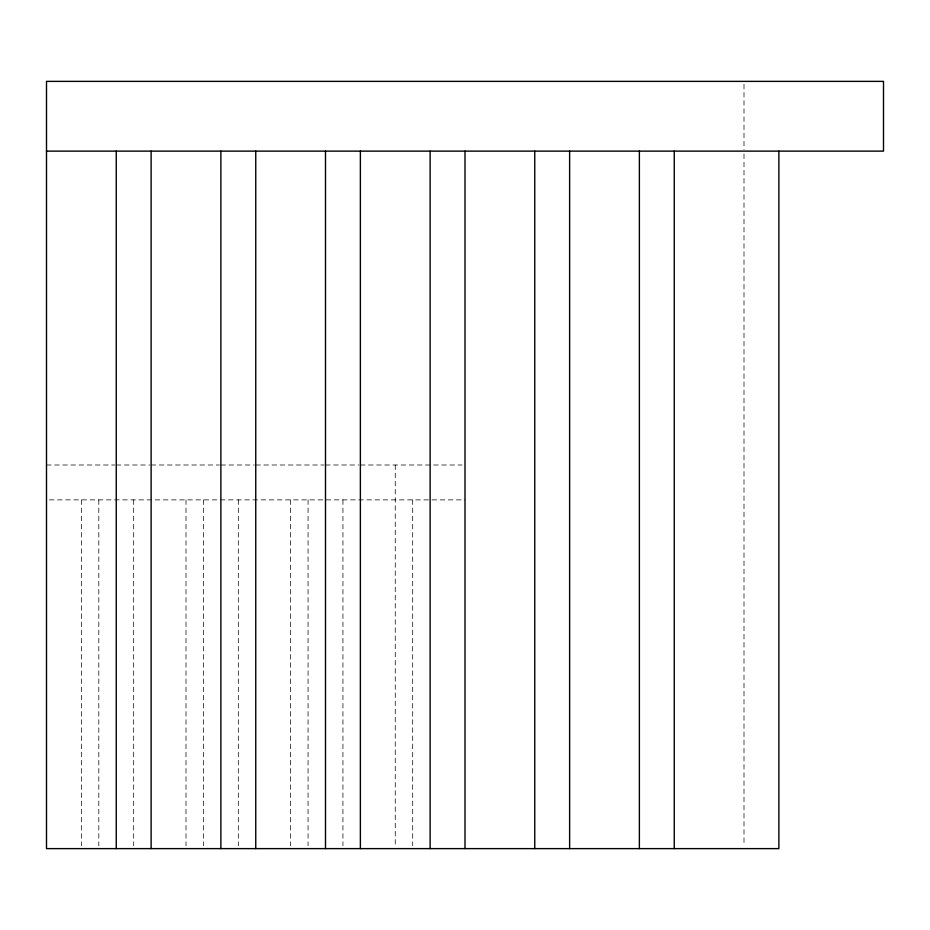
<?xml version="1.0" encoding="UTF-8"?>
<svg xmlns="http://www.w3.org/2000/svg" width="930" height="930" viewBox="0 0 930 930"><rect width="100%" height="100%" fill="white"/><g stroke="black" fill="none" stroke-linecap="round" stroke-linejoin="round"><path stroke-width="0.7" stroke-dasharray="4.65 3.49" d="M46.5 465L114.797 465M116.25 465L149.672 465M151.125 465L219.422 465M220.875 465L254.297 465M255.75 465L324.047 465M325.5 465L358.922 465M360.375 465L462.094 465M49.406 499.875L465 499.875M744 84.281L744 149.672M744 154.031L744 845.719M412.688 499.875L412.688 845.719M395.25 465L395.25 845.719M342.938 499.875L342.938 845.719M308.062 499.875L308.062 845.719M290.625 499.875L290.625 845.719M238.313 499.875L238.313 845.719M203.438 499.875L203.438 845.719M186 499.875L186 845.719M133.688 499.875L133.688 845.719M98.813 499.875L98.813 845.719M81.375 499.875L81.375 845.719"/><path stroke-width="1.4" d="M46.5 151.125L883.5 151.125L883.5 81.375L46.5 81.375L46.5 848.625L778.875 848.625L778.875 151.125M674.25 151.125L674.25 848.625M639.375 151.125L639.375 848.625M569.625 151.125L569.625 848.625M534.75 151.125L534.75 848.625M465 151.125L465 848.625M430.125 151.125L430.125 848.625M360.375 151.125L360.375 848.625M325.5 151.125L325.5 848.625M255.75 151.125L255.75 848.625M220.875 151.125L220.875 848.625M151.125 151.125L151.125 848.625M116.25 151.125L116.25 848.625"/></g></svg>
